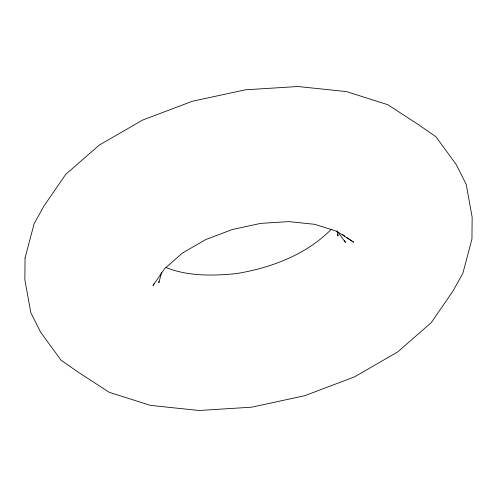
<?xml version="1.0" encoding="UTF-8"?>
<svg xmlns="http://www.w3.org/2000/svg" width="497" height="497" viewBox="0 0 497 497"><rect width="100%" height="100%" fill="white"/><g stroke="black" fill="none" stroke-linecap="round" stroke-linejoin="round"><path stroke-width="0.75" d="M158.86 281.277L158.847 282.781L161.593 272.412M337.96 234.497L337.948 236L337.022 230.881M154.113 283.545L152.989 285.576L164.644 268.61L182.629 252.917L205.727 239.585L232.354 229.508L260.695 223.377L288.825 221.612L314.831 224.333L336.923 231.36L353.615 242.201L346.701 237.38M331.195 229.403C305.966 254.874 271.101 267.858 236.305 273.623C212.784 275.928 188.276 276.425 165.967 267.516M342.303 234.311L344.819 236.063M337.531 231.577L345.44 242.437L344.421 240.411M25.055 257.974L24.85 279.755L30.808 312.669L40.679 332.276L60.994 360.163L77.961 371.992L109.16 392.27L150.479 405.397L199.092 410.485L251.687 407.186L304.686 395.724L354.473 376.888L397.656 351.951L431.29 322.615L453.084 290.888L462.869 273.275L471.945 239.026L472.15 217.245L466.192 184.331L456.321 164.724L436.006 136.837L419.039 125.008L387.84 104.73L346.521 91.603L297.908 86.515L245.313 89.814L192.314 101.276L142.527 120.112L99.344 145.049L65.71 174.385L43.916 206.112L34.131 223.725L25.055 257.974"/></g></svg>
